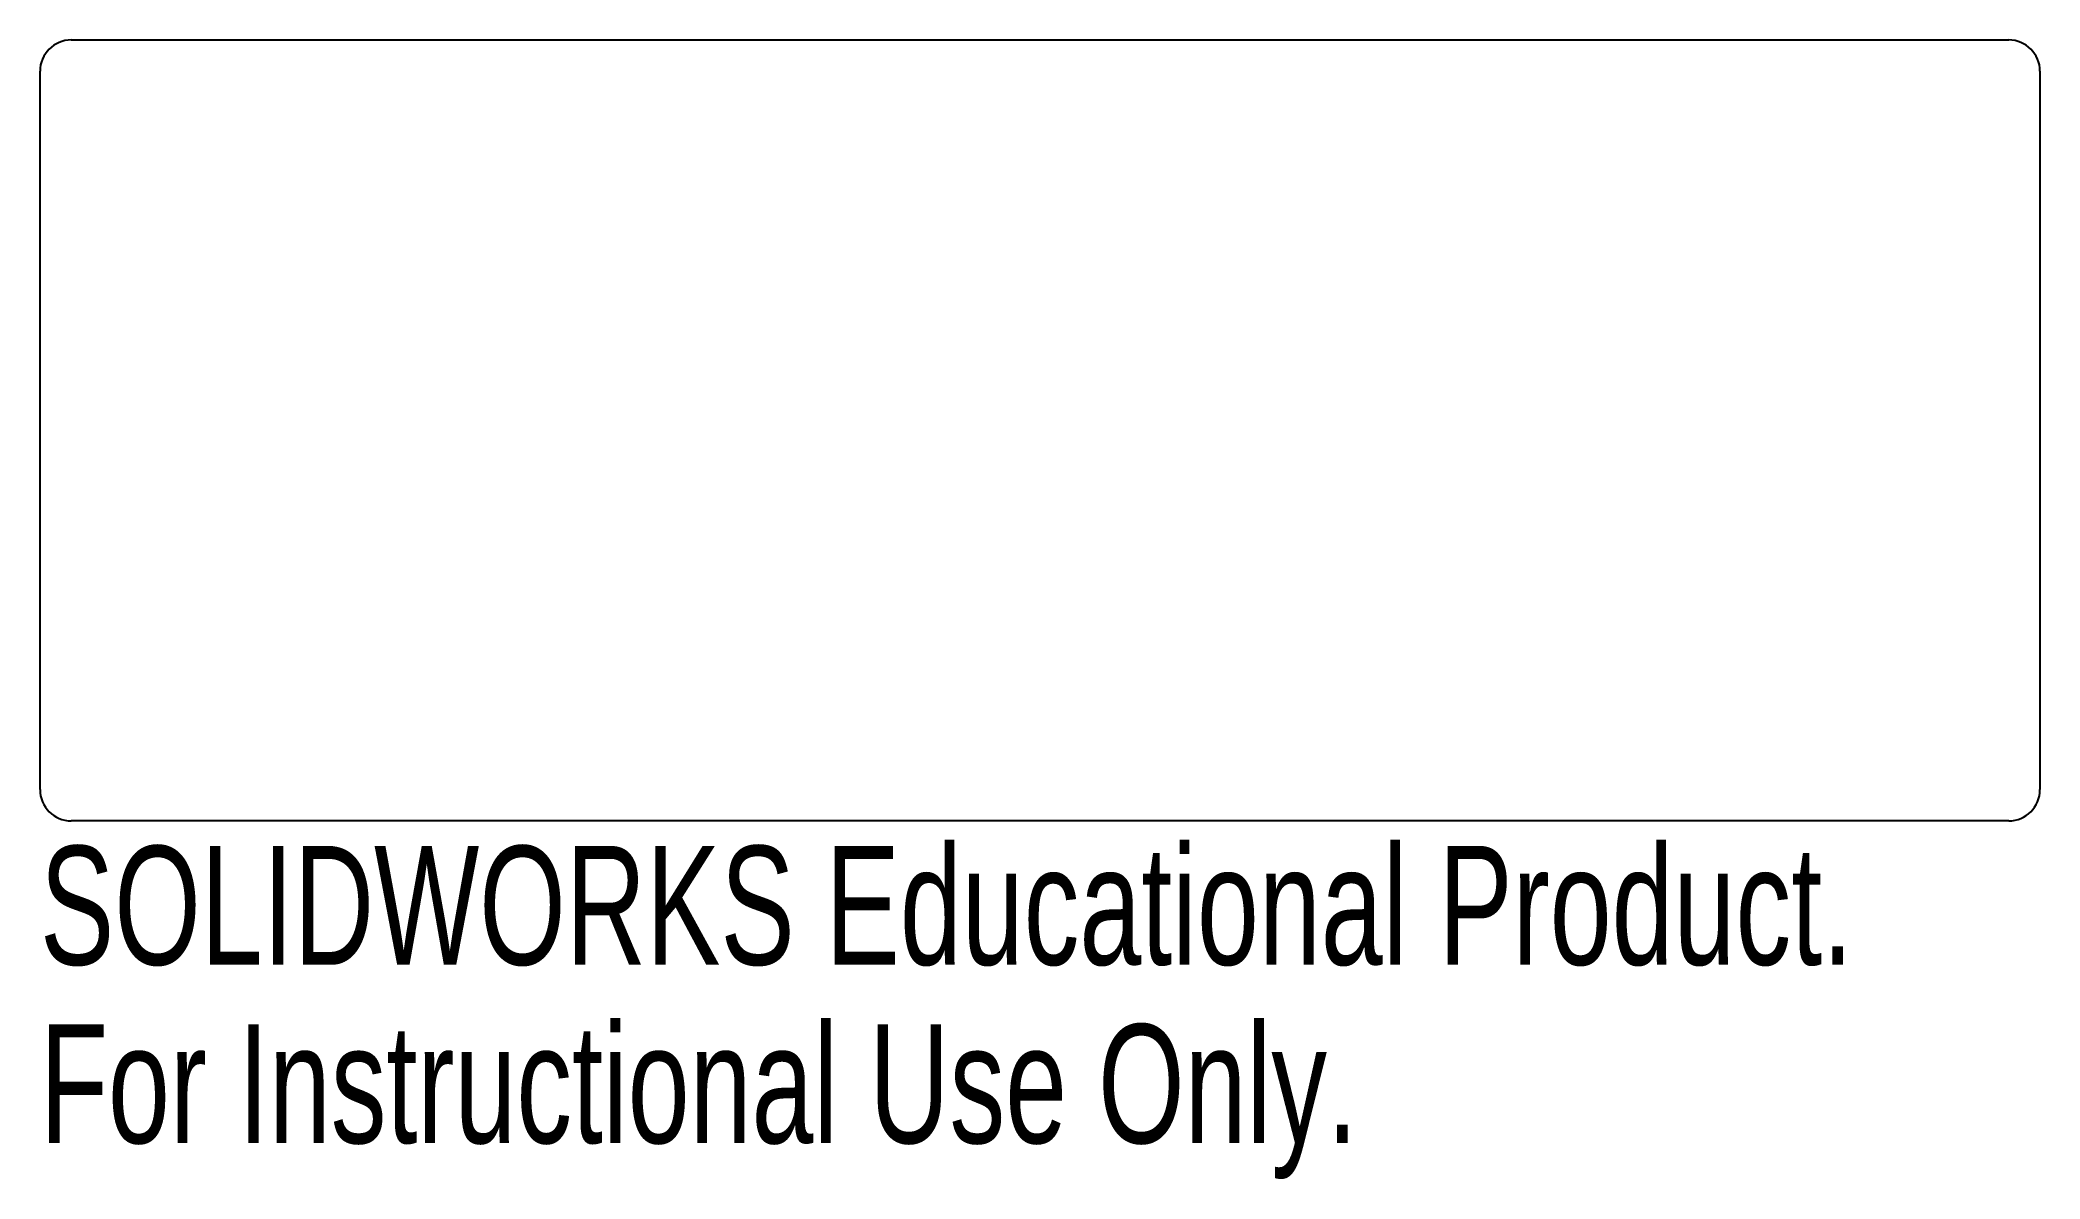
# Model space of a CAD drawing. Header units: inches. Extents: x -1.6 to 1.6, y -1.2 to 0.63.
import ezdxf

# ---------------------------------------------------------------- set-up
doc = ezdxf.new("R2010")
doc.units = ezdxf.units.IN
doc.header["$MEASUREMENT"] = 0
doc.styles.add('SLDTEXTSTYLE0', font='TXT', dxfattribs={"width": 0.7})

msp = doc.modelspace()

# ---------------------------------------------------------------- linework, layer by layer
at = {"color": 7, "linetype": 'Continuous', "lineweight": 25}
for p, q in [((-1.55, 0.625), (1.55, 0.625)), ((-1.6, -0.575), (-1.6, 0.575)), ((1.6, 0.575), (1.6, -0.575)), ((1.55, -0.625), (-1.55, -0.625))]:
    msp.add_line(p, q, dxfattribs=at)
for centre, start, end in [((-1.55, 0.575), 90, 180), ((1.55, 0.575), 360, 90), ((-1.55, -0.575), 180, 270), ((1.55, -0.575), 270, 359.95)]:
    msp.add_arc(centre, 0.05, start, end, dxfattribs=at)

# ---------------------------------------------------------------- texts
at = {"color": 7, "linetype": 'Continuous', "char_height": 0.1903, "attachment_point": 1, "style": 'SLDTEXTSTYLE0'}
for s, insert in [('SOLIDWORKS Educational Product.', (-1.6, -0.6651)), ('For Instructional Use Only.', (-1.6, -0.9506))]:
    msp.add_mtext(s, dxfattribs=dict(at, insert=insert))

doc.saveas('drawing.dxf')
